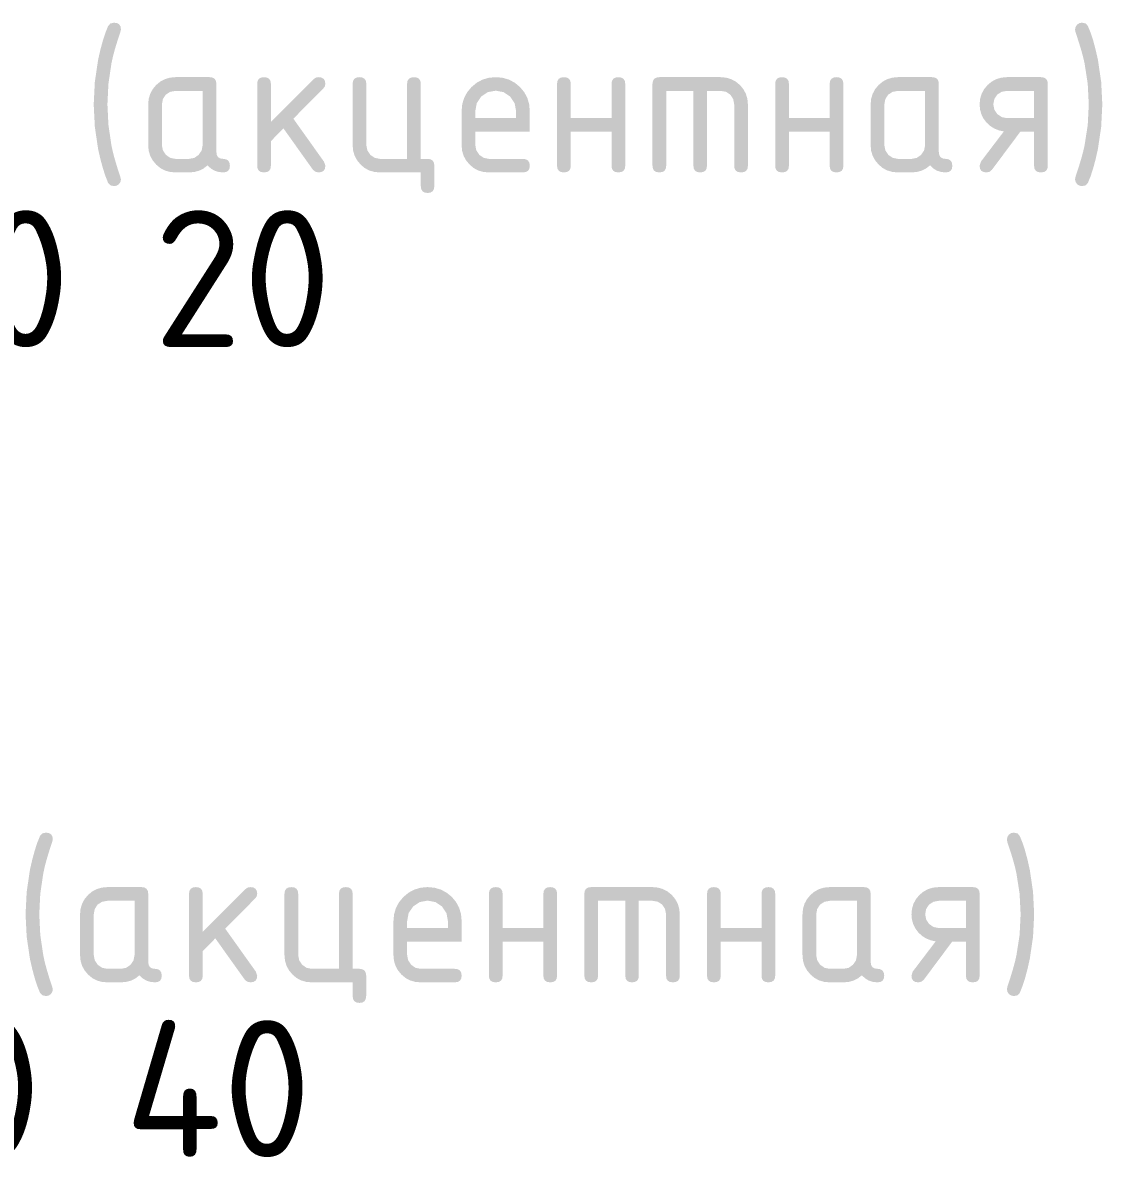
# Model space of a CAD drawing. Header units: millimetres. Extents: x 0 to 1189, y 0 to 841.
# Drawn here: x 1040.04 to 1064.04, y 620.24 to 645.45 of the extents above; entities that cross this region are included whole.
import ezdxf

# ---------------------------------------------------------------- set-up
doc = ezdxf.new("R2010")
doc.units = ezdxf.units.MM

msp = doc.modelspace()

# ---------------------------------------------------------------- hatches: boundary and pattern name
h = msp.add_hatch(color=7)
h.dxf.hatch_style = 2
h.paths.add_polyline_path([(1041.922638, 643.639231), (1041.944962, 643.182549), (1042.011935, 642.729175), (1042.043484, 642.582853), (1042.087383, 642.417256), (1042.143167, 642.231918), (1042.210373, 642.026375), (1042.223602, 641.971254), (1042.212784, 641.915236), (1042.176748, 641.86542), (1042.128586, 641.833036), (1042.070915, 641.822977), (1041.991058, 641.839306), (1041.939726, 641.890776), (1041.880255, 642.040672), (1041.822799, 642.217233), (1041.767721, 642.420046), (1041.715381, 642.648697), (1041.642828, 643.140657), (1041.617816, 643.639231), (1041.642828, 644.137598), (1041.715381, 644.629765), (1041.767721, 644.858269), (1041.822799, 645.060471), (1041.880255, 645.235697), (1041.939726, 645.383276), (1041.991058, 645.438122), (1042.070915, 645.454934), (1042.13756, 645.445426), (1042.185292, 645.4169), (1042.214007, 645.369358), (1042.223602, 645.302799), (1042.210373, 645.247677), (1042.143167, 645.044606), (1042.087383, 644.860448), (1042.043484, 644.695308), (1042.011935, 644.549287), (1041.944962, 644.095913)])
h = msp.add_hatch(color=7)
h.dxf.hatch_style = 2
h.paths.add_polyline_path([(1063.738668, 643.639231), (1063.715861, 644.095913), (1063.645512, 644.549287), (1063.613895, 644.688176), (1063.569514, 644.85094), (1063.51242, 645.037475), (1063.442665, 645.247677), (1063.433846, 645.302799), (1063.44611, 645.362674), (1063.480699, 645.413042), (1063.530515, 645.444943), (1063.586532, 645.454934), (1063.66949, 645.438122), (1063.717722, 645.383276), (1063.77882, 645.235697), (1063.836095, 645.060471), (1063.890269, 644.858269), (1063.942066, 644.629765), (1064.01462, 644.137598), (1064.039631, 643.639231), (1064.01462, 643.140657), (1063.942066, 642.648697), (1063.890269, 642.420046), (1063.836095, 642.217233), (1063.77882, 642.040672), (1063.717722, 641.890776), (1063.66949, 641.839306), (1063.586532, 641.822977), (1063.531962, 641.833036), (1063.480699, 641.86542), (1063.44611, 641.916683), (1063.433846, 641.971254), (1063.442665, 642.026375), (1063.51242, 642.239049), (1063.569514, 642.426764), (1063.613895, 642.589984), (1063.645512, 642.729175), (1063.715861, 643.182549)])
h = msp.add_hatch(color=7)
h.paths.add_polyline_path([(1044.040128, 643.939643), (1043.434893, 643.939643), (1043.31714, 643.91787), (1043.218817, 643.854756), (1043.155703, 643.756502), (1043.13393, 643.639231), (1043.13393, 642.733033), (1043.156254, 642.617416), (1043.223227, 642.517508), (1043.320998, 642.450535), (1043.434893, 642.428211), (1043.739164, 642.428211), (1043.854713, 642.450535), (1043.950831, 642.517508), (1044.017803, 642.615762), (1044.040128, 642.733033)])
h.paths.add_polyline_path([(1044.645362, 642.276076), (1044.635914, 642.209887), (1044.607811, 642.163697), (1044.561414, 642.136627), (1044.497085, 642.127799), (1044.394688, 642.137376), (1044.302988, 642.166384), (1044.221521, 642.215235), (1044.14982, 642.284344), (1044.060152, 642.215235), (1043.962062, 642.166384), (1043.855186, 642.137376), (1043.739164, 642.127799), (1043.434893, 642.127799), (1043.31248, 642.138263), (1043.200144, 642.170173), (1043.098247, 642.224304), (1043.00715, 642.301431), (1042.929334, 642.394449), (1042.873687, 642.496562), (1042.840261, 642.60901), (1042.829108, 642.733033), (1042.829108, 643.639231), (1042.840261, 643.761394), (1042.873687, 643.874049), (1042.929334, 643.977195), (1043.00715, 644.070833), (1043.098247, 644.146099), (1043.200144, 644.200437), (1043.31248, 644.233381), (1043.434893, 644.244465), (1044.192263, 644.244465), (1044.259141, 644.235017), (1044.306847, 644.206914), (1044.335433, 644.160517), (1044.34495, 644.096188), (1044.34495, 642.580898), (1044.354458, 642.51402), (1044.382984, 642.466314), (1044.430526, 642.437728), (1044.497085, 642.428211), (1044.561414, 642.418703), (1044.607811, 642.390177), (1044.635914, 642.342635)])
h = msp.add_hatch(color=7)
h.dxf.hatch_style = 2
h.paths.add_polyline_path([(1045.556522, 643.249522), (1046.509022, 644.202022), (1046.555531, 644.234406), (1046.614856, 644.244465), (1046.681734, 644.235017), (1046.72944, 644.206914), (1046.758025, 644.160517), (1046.767542, 644.096188), (1046.755278, 644.038518), (1046.720689, 643.990355), (1046.055923, 643.321731), (1046.737777, 642.364821), (1046.767542, 642.276076), (1046.758025, 642.209887), (1046.72944, 642.163697), (1046.681734, 642.136627), (1046.614856, 642.127799), (1046.541957, 642.143577), (1046.488076, 642.191188), (1045.835988, 643.105655), (1045.556522, 642.82233), (1045.556522, 642.276076), (1045.547014, 642.209887), (1045.518488, 642.163697), (1045.470946, 642.136627), (1045.404387, 642.127799), (1045.337509, 642.136627), (1045.289803, 642.163697), (1045.261217, 642.209887), (1045.2517, 642.276076), (1045.2517, 644.096188), (1045.261217, 644.160517), (1045.289803, 644.206914), (1045.337509, 644.235017), (1045.404387, 644.244465), (1045.470946, 644.235017), (1045.518488, 644.206914), (1045.547014, 644.160517), (1045.556522, 644.096188)])
h = msp.add_hatch(color=7)
h.dxf.hatch_style = 2
h.paths.add_polyline_path([(1049.041563, 642.428211), (1049.105891, 642.418763), (1049.152288, 642.390659), (1049.180391, 642.344263), (1049.18984, 642.279934), (1049.18984, 641.822977), (1049.180391, 641.756417), (1049.152288, 641.708875), (1049.105891, 641.68035), (1049.041563, 641.670841), (1048.975003, 641.68035), (1048.927461, 641.708875), (1048.898936, 641.756417), (1048.889427, 641.822977), (1048.889427, 642.127799), (1047.979371, 642.127799), (1047.856958, 642.138263), (1047.744622, 642.170173), (1047.642725, 642.224304), (1047.551628, 642.301431), (1047.473812, 642.395069), (1047.418165, 642.498215), (1047.384739, 642.61087), (1047.373585, 642.733033), (1047.373585, 644.096188), (1047.383102, 644.160517), (1047.411688, 644.206914), (1047.459394, 644.235017), (1047.526272, 644.244465), (1047.592831, 644.235017), (1047.640373, 644.206914), (1047.668899, 644.160517), (1047.678407, 644.096188), (1047.678407, 642.733033), (1047.700732, 642.617416), (1047.767704, 642.517508), (1047.865476, 642.450535), (1047.979371, 642.428211), (1048.584605, 642.428211), (1048.584605, 644.096188), (1048.594114, 644.160517), (1048.622639, 644.206914), (1048.670181, 644.235017), (1048.736741, 644.244465), (1048.803619, 644.235017), (1048.851325, 644.206914), (1048.87991, 644.160517), (1048.889427, 644.096188), (1048.889427, 642.428211)])
h = msp.add_hatch(color=7)
h.paths.add_polyline_path([(1050.554099, 643.944053), (1050.379088, 643.911738), (1050.232189, 643.812864), (1050.133315, 643.665965), (1050.101, 643.490954), (1050.101, 643.338267), (1051.007198, 643.338267), (1051.007198, 643.490954), (1050.974883, 643.665965), (1050.876009, 643.812864), (1050.72911, 643.911738)])
h.paths.add_polyline_path([(1050.101, 643.033997), (1050.101, 642.733033), (1050.123324, 642.617416), (1050.190297, 642.517508), (1050.288069, 642.450535), (1050.401963, 642.428211), (1051.159333, 642.428211), (1051.226211, 642.418703), (1051.273917, 642.390177), (1051.302503, 642.342635), (1051.31202, 642.276076), (1051.302503, 642.209887), (1051.273917, 642.163697), (1051.226211, 642.136627), (1051.159333, 642.127799), (1050.401963, 642.127799), (1050.279551, 642.138263), (1050.167215, 642.170173), (1050.065317, 642.224304), (1049.97422, 642.301431), (1049.896404, 642.394449), (1049.840757, 642.496562), (1049.807331, 642.60901), (1049.796178, 642.733033), (1049.796178, 643.486544), (1049.809777, 643.63905), (1049.850817, 643.779309), (1049.919659, 643.907681), (1050.016664, 644.02453), (1050.133194, 644.121217), (1050.261403, 644.189895), (1050.401602, 644.230874), (1050.554099, 644.244465), (1050.706596, 644.230935), (1050.846794, 644.190377), (1050.975003, 644.122845), (1051.091534, 644.028389), (1051.188539, 643.911859), (1051.257381, 643.783649), (1051.29842, 643.643451), (1051.31202, 643.490954), (1051.31202, 643.033997)])
h = msp.add_hatch(color=7)
h.dxf.hatch_style = 2
h.paths.add_polyline_path([(1052.222885, 643.033997), (1052.222885, 642.276076), (1052.213376, 642.209887), (1052.184851, 642.163697), (1052.137309, 642.136627), (1052.070749, 642.127799), (1052.003871, 642.136627), (1051.956166, 642.163697), (1051.92758, 642.209887), (1051.918063, 642.276076), (1051.918063, 644.096188), (1051.92758, 644.160517), (1051.956166, 644.206914), (1052.003871, 644.235017), (1052.070749, 644.244465), (1052.137309, 644.235017), (1052.184851, 644.206914), (1052.213376, 644.160517), (1052.222885, 644.096188), (1052.222885, 643.338267), (1053.129083, 643.338267), (1053.129083, 644.096188), (1053.138591, 644.160517), (1053.167117, 644.206914), (1053.214659, 644.235017), (1053.281218, 644.244465), (1053.348096, 644.235017), (1053.395802, 644.206914), (1053.424388, 644.160517), (1053.433905, 644.096188), (1053.433905, 642.276076), (1053.424388, 642.209887), (1053.395802, 642.163697), (1053.348096, 642.136627), (1053.281218, 642.127799), (1053.214659, 642.136627), (1053.167117, 642.163697), (1053.138591, 642.209887), (1053.129083, 642.276076), (1053.129083, 643.033997)])
h = msp.add_hatch(color=7)
h.dxf.hatch_style = 2
h.paths.add_polyline_path([(1054.192634, 644.244465), (1055.55579, 644.244465), (1055.677264, 644.233381), (1055.788403, 644.200437), (1055.890033, 644.146099), (1055.982982, 644.070833), (1056.060798, 643.977195), (1056.116445, 643.874049), (1056.149871, 643.761394), (1056.161024, 643.639231), (1056.161024, 642.276076), (1056.151507, 642.209887), (1056.122921, 642.163697), (1056.075215, 642.136627), (1056.008338, 642.127799), (1055.941778, 642.136627), (1055.894236, 642.163697), (1055.865711, 642.209887), (1055.856202, 642.276076), (1055.856202, 643.639231), (1055.834429, 643.756502), (1055.771315, 643.854756), (1055.673061, 643.919524), (1055.55579, 643.939643), (1055.250968, 643.939643), (1055.250968, 642.276076), (1055.241451, 642.209887), (1055.212865, 642.163697), (1055.165159, 642.136627), (1055.098281, 642.127799), (1055.034185, 642.136627), (1054.987762, 642.163697), (1054.95953, 642.209887), (1054.950004, 642.276076), (1054.950004, 643.939643), (1054.34477, 643.939643), (1054.34477, 642.276076), (1054.335261, 642.209887), (1054.306736, 642.163697), (1054.259194, 642.136627), (1054.192634, 642.127799), (1054.125756, 642.136627), (1054.078051, 642.163697), (1054.049465, 642.209887), (1054.039948, 642.276076), (1054.039948, 644.096188), (1054.049465, 644.160517), (1054.078051, 644.206914), (1054.125756, 644.235017)])
h = msp.add_hatch(color=7)
h.dxf.hatch_style = 2
h.paths.add_polyline_path([(1057.072305, 643.033997), (1057.072305, 642.276076), (1057.062797, 642.209887), (1057.034271, 642.163697), (1056.986729, 642.136627), (1056.92017, 642.127799), (1056.853292, 642.136627), (1056.805586, 642.163697), (1056.777, 642.209887), (1056.767483, 642.276076), (1056.767483, 644.096188), (1056.777, 644.160517), (1056.805586, 644.206914), (1056.853292, 644.235017), (1056.92017, 644.244465), (1056.986729, 644.235017), (1057.034271, 644.206914), (1057.062797, 644.160517), (1057.072305, 644.096188), (1057.072305, 643.338267), (1057.978503, 643.338267), (1057.978503, 644.096188), (1057.988012, 644.160517), (1058.016537, 644.206914), (1058.064079, 644.235017), (1058.130639, 644.244465), (1058.197516, 644.235017), (1058.245222, 644.206914), (1058.273808, 644.160517), (1058.283325, 644.096188), (1058.283325, 642.276076), (1058.273808, 642.209887), (1058.245222, 642.163697), (1058.197516, 642.136627), (1058.130639, 642.127799), (1058.064079, 642.136627), (1058.016537, 642.163697), (1057.988012, 642.209887), (1057.978503, 642.276076), (1057.978503, 643.033997)])
h = msp.add_hatch(color=7)
h.paths.add_polyline_path([(1060.100388, 643.939643), (1059.495154, 643.939643), (1059.3774, 643.91787), (1059.279077, 643.854756), (1059.215963, 643.756502), (1059.19419, 643.639231), (1059.19419, 642.733033), (1059.216514, 642.617416), (1059.283487, 642.517508), (1059.381259, 642.450535), (1059.495154, 642.428211), (1059.799425, 642.428211), (1059.914973, 642.450535), (1060.011091, 642.517508), (1060.078064, 642.615762), (1060.100388, 642.733033)])
h.paths.add_polyline_path([(1060.705623, 642.276076), (1060.696174, 642.209887), (1060.668071, 642.163697), (1060.621674, 642.136627), (1060.557346, 642.127799), (1060.454949, 642.137376), (1060.363249, 642.166384), (1060.281781, 642.215235), (1060.21008, 642.284344), (1060.120413, 642.215235), (1060.022322, 642.166384), (1059.915447, 642.137376), (1059.799425, 642.127799), (1059.495154, 642.127799), (1059.372741, 642.138263), (1059.260405, 642.170173), (1059.158508, 642.224304), (1059.067411, 642.301431), (1058.989595, 642.394449), (1058.933948, 642.496562), (1058.900522, 642.60901), (1058.889368, 642.733033), (1058.889368, 643.639231), (1058.900522, 643.761394), (1058.933948, 643.874049), (1058.989595, 643.977195), (1059.067411, 644.070833), (1059.158508, 644.146099), (1059.260405, 644.200437), (1059.372741, 644.233381), (1059.495154, 644.244465), (1060.252524, 644.244465), (1060.319401, 644.235017), (1060.367107, 644.206914), (1060.395693, 644.160517), (1060.40521, 644.096188), (1060.40521, 642.580898), (1060.414719, 642.51402), (1060.443244, 642.466314), (1060.490786, 642.437728), (1060.557346, 642.428211), (1060.621674, 642.418703), (1060.668071, 642.390177), (1060.696174, 642.342635)])
h = msp.add_hatch(color=7)
h.paths.add_polyline_path([(1061.849947, 643.037855), (1061.739592, 643.061971), (1061.638073, 643.102623), (1061.546167, 643.160638), (1061.464647, 643.236844), (1061.397769, 643.326072), (1061.350063, 643.422328), (1061.321478, 643.526439), (1061.311961, 643.639231), (1061.323114, 643.761394), (1061.35654, 643.874049), (1061.412187, 643.977195), (1061.490003, 644.070833), (1061.5811, 644.146099), (1061.682998, 644.200437), (1061.795333, 644.233381), (1061.917746, 644.244465), (1062.675116, 644.244465), (1062.741994, 644.235017), (1062.7897, 644.206914), (1062.818286, 644.160517), (1062.827803, 644.096188), (1062.827803, 642.276076), (1062.818286, 642.209887), (1062.7897, 642.163697), (1062.741994, 642.136627), (1062.675116, 642.127799), (1062.608557, 642.136627), (1062.561015, 642.163697), (1062.532489, 642.209887), (1062.522981, 642.276076), (1062.522981, 643.033997), (1062.218159, 643.033997), (1061.587017, 642.18733), (1061.53224, 642.141648), (1061.464647, 642.127799), (1061.397769, 642.136627), (1061.350063, 642.163697), (1061.321478, 642.209887), (1061.311961, 642.276076), (1061.341726, 642.369231)])
h.paths.add_polyline_path([(1061.616783, 643.639231), (1061.639107, 643.523131), (1061.70608, 643.423155), (1061.803851, 643.356664), (1061.917746, 643.334409), (1062.522981, 643.334409), (1062.522981, 643.939643), (1061.917746, 643.939643), (1061.799993, 643.91787), (1061.70167, 643.854756), (1061.638556, 643.756502)])
h = msp.add_hatch(color=7)
h.dxf.hatch_style = 2
h.paths.add_polyline_path([(1040.407595, 625.639412), (1040.42992, 625.18273), (1040.496892, 624.729355), (1040.528441, 624.583033), (1040.57234, 624.417436), (1040.628125, 624.232099), (1040.69533, 624.026556), (1040.708559, 623.971434), (1040.697741, 623.915417), (1040.661706, 623.865601), (1040.613543, 623.833217), (1040.555872, 623.823157), (1040.476015, 623.839487), (1040.424683, 623.890957), (1040.365212, 624.040853), (1040.307757, 624.217414), (1040.252678, 624.420227), (1040.200339, 624.648878), (1040.127785, 625.140837), (1040.102773, 625.639412), (1040.127785, 626.137779), (1040.200339, 626.629945), (1040.252678, 626.85845), (1040.307757, 627.060651), (1040.365212, 627.235877), (1040.424683, 627.383457), (1040.476015, 627.438303), (1040.555872, 627.455115), (1040.622518, 627.445606), (1040.67025, 627.417081), (1040.698964, 627.369539), (1040.708559, 627.302979), (1040.69533, 627.247858), (1040.628125, 627.044787), (1040.57234, 626.860629), (1040.528441, 626.695488), (1040.496892, 626.549468), (1040.42992, 626.096093)])
h = msp.add_hatch(color=7)
h.dxf.hatch_style = 2
h.paths.add_polyline_path([(1062.223815, 625.639412), (1062.201009, 626.096093), (1062.13066, 626.549468), (1062.099043, 626.688357), (1062.054661, 626.851121), (1061.997567, 627.037655), (1061.927813, 627.247858), (1061.918993, 627.302979), (1061.931258, 627.362855), (1061.965847, 627.413222), (1062.015663, 627.445124), (1062.07168, 627.455115), (1062.154638, 627.438303), (1062.202869, 627.383457), (1062.263968, 627.235877), (1062.321243, 627.060651), (1062.375417, 626.85845), (1062.427214, 626.629945), (1062.499768, 626.137779), (1062.524779, 625.639412), (1062.499768, 625.140837), (1062.427214, 624.648878), (1062.375417, 624.420227), (1062.321243, 624.217414), (1062.263968, 624.040853), (1062.202869, 623.890957), (1062.154638, 623.839487), (1062.07168, 623.823157), (1062.01711, 623.833217), (1061.965847, 623.865601), (1061.931258, 623.916864), (1061.918993, 623.971434), (1061.927813, 624.026556), (1061.997567, 624.23923), (1062.054661, 624.426945), (1062.099043, 624.590165), (1062.13066, 624.729355), (1062.201009, 625.18273)])
h = msp.add_hatch(color=7)
h.paths.add_polyline_path([(1042.525104, 625.939824), (1041.91987, 625.939824), (1041.802116, 625.918051), (1041.703793, 625.854937), (1041.640679, 625.756683), (1041.618906, 625.639412), (1041.618906, 624.733214), (1041.64123, 624.617596), (1041.708203, 624.517688), (1041.805975, 624.450716), (1041.91987, 624.428392), (1042.22414, 624.428392), (1042.339689, 624.450716), (1042.435807, 624.517688), (1042.50278, 624.615943), (1042.525104, 624.733214)])
h.paths.add_polyline_path([(1043.130338, 624.276256), (1043.12089, 624.210067), (1043.092787, 624.163877), (1043.04639, 624.136807), (1042.982061, 624.127979), (1042.879665, 624.137557), (1042.787965, 624.166564), (1042.706497, 624.215416), (1042.634796, 624.284524), (1042.545129, 624.215416), (1042.447038, 624.166564), (1042.340163, 624.137557), (1042.22414, 624.127979), (1041.91987, 624.127979), (1041.797457, 624.138444), (1041.685121, 624.170354), (1041.583224, 624.224485), (1041.492127, 624.301612), (1041.41431, 624.39463), (1041.358664, 624.496742), (1041.325238, 624.60919), (1041.314084, 624.733214), (1041.314084, 625.639412), (1041.325238, 625.761575), (1041.358664, 625.874229), (1041.41431, 625.977375), (1041.492127, 626.071013), (1041.583224, 626.14628), (1041.685121, 626.200618), (1041.797457, 626.233561), (1041.91987, 626.244646), (1042.677239, 626.244646), (1042.744117, 626.235198), (1042.791823, 626.207094), (1042.820409, 626.160698), (1042.829926, 626.096369), (1042.829926, 624.581078), (1042.839435, 624.5142), (1042.86796, 624.466494), (1042.915502, 624.437909), (1042.982061, 624.428392), (1043.04639, 624.418883), (1043.092787, 624.390358), (1043.12089, 624.342815)])
h = msp.add_hatch(color=7)
h.dxf.hatch_style = 2
h.paths.add_polyline_path([(1044.041518, 625.249702), (1044.994018, 626.202202), (1045.040526, 626.234586), (1045.099851, 626.244646), (1045.166729, 626.235198), (1045.214435, 626.207094), (1045.243021, 626.160698), (1045.252538, 626.096369), (1045.240273, 626.038698), (1045.205684, 625.990536), (1044.540919, 625.321912), (1045.222772, 624.365002), (1045.252538, 624.276256), (1045.243021, 624.210067), (1045.214435, 624.163877), (1045.166729, 624.136807), (1045.099851, 624.127979), (1045.026953, 624.143758), (1044.973072, 624.191369), (1044.320984, 625.105835), (1044.041518, 624.822511), (1044.041518, 624.276256), (1044.032009, 624.210067), (1044.003484, 624.163877), (1043.955942, 624.136807), (1043.889382, 624.127979), (1043.822504, 624.136807), (1043.774798, 624.163877), (1043.746213, 624.210067), (1043.736696, 624.276256), (1043.736696, 626.096369), (1043.746213, 626.160698), (1043.774798, 626.207094), (1043.822504, 626.235198), (1043.889382, 626.244646), (1043.955942, 626.235198), (1044.003484, 626.207094), (1044.032009, 626.160698), (1044.041518, 626.096369)])
h = msp.add_hatch(color=7)
h.dxf.hatch_style = 2
h.paths.add_polyline_path([(1047.526577, 624.428392), (1047.590906, 624.418943), (1047.637302, 624.39084), (1047.665406, 624.344443), (1047.674854, 624.280115), (1047.674854, 623.823157), (1047.665406, 623.756598), (1047.637302, 623.709056), (1047.590906, 623.68053), (1047.526577, 623.671022), (1047.460018, 623.68053), (1047.412476, 623.709056), (1047.38395, 623.756598), (1047.374442, 623.823157), (1047.374442, 624.127979), (1046.464385, 624.127979), (1046.341972, 624.138444), (1046.229636, 624.170354), (1046.127739, 624.224485), (1046.036642, 624.301612), (1045.958826, 624.39525), (1045.903179, 624.498396), (1045.869753, 624.611051), (1045.8586, 624.733214), (1045.8586, 626.096369), (1045.868117, 626.160698), (1045.896702, 626.207094), (1045.944408, 626.235198), (1046.011286, 626.244646), (1046.077846, 626.235198), (1046.125388, 626.207094), (1046.153913, 626.160698), (1046.163422, 626.096369), (1046.163422, 624.733214), (1046.185746, 624.617596), (1046.252719, 624.517688), (1046.35049, 624.450716), (1046.464385, 624.428392), (1047.06962, 624.428392), (1047.06962, 626.096369), (1047.079128, 626.160698), (1047.107653, 626.207094), (1047.155196, 626.235198), (1047.221755, 626.244646), (1047.288633, 626.235198), (1047.336339, 626.207094), (1047.364925, 626.160698), (1047.374442, 626.096369), (1047.374442, 624.428392)])
h = msp.add_hatch(color=7)
h.paths.add_polyline_path([(1049.039132, 625.944234), (1048.864121, 625.911919), (1048.717223, 625.813044), (1048.618348, 625.666146), (1048.586033, 625.491135), (1048.586033, 625.338448), (1049.492231, 625.338448), (1049.492231, 625.491135), (1049.459916, 625.666146), (1049.361042, 625.813044), (1049.214143, 625.911919)])
h.paths.add_polyline_path([(1048.586033, 625.034177), (1048.586033, 624.733214), (1048.608358, 624.617596), (1048.67533, 624.517688), (1048.773102, 624.450716), (1048.886997, 624.428392), (1049.644367, 624.428392), (1049.711245, 624.418883), (1049.75895, 624.390358), (1049.787536, 624.342815), (1049.797053, 624.276256), (1049.787536, 624.210067), (1049.75895, 624.163877), (1049.711245, 624.136807), (1049.644367, 624.127979), (1048.886997, 624.127979), (1048.764584, 624.138444), (1048.652248, 624.170354), (1048.550351, 624.224485), (1048.459254, 624.301612), (1048.381438, 624.39463), (1048.325791, 624.496742), (1048.292365, 624.60919), (1048.281211, 624.733214), (1048.281211, 625.486725), (1048.294811, 625.639231), (1048.33585, 625.779489), (1048.404692, 625.907862), (1048.501697, 626.024711), (1048.618228, 626.121398), (1048.746437, 626.190076), (1048.886635, 626.231055), (1049.039132, 626.244646), (1049.191629, 626.231115), (1049.331828, 626.190558), (1049.460037, 626.123025), (1049.576567, 626.02857), (1049.673572, 625.912039), (1049.742414, 625.78383), (1049.783454, 625.643632), (1049.797053, 625.491135), (1049.797053, 625.034177)])
h = msp.add_hatch(color=7)
h.dxf.hatch_style = 2
h.paths.add_polyline_path([(1050.707937, 625.034177), (1050.707937, 624.276256), (1050.698429, 624.210067), (1050.669903, 624.163877), (1050.622361, 624.136807), (1050.555802, 624.127979), (1050.488924, 624.136807), (1050.441218, 624.163877), (1050.412632, 624.210067), (1050.403115, 624.276256), (1050.403115, 626.096369), (1050.412632, 626.160698), (1050.441218, 626.207094), (1050.488924, 626.235198), (1050.555802, 626.244646), (1050.622361, 626.235198), (1050.669903, 626.207094), (1050.698429, 626.160698), (1050.707937, 626.096369), (1050.707937, 625.338448), (1051.614135, 625.338448), (1051.614135, 626.096369), (1051.623644, 626.160698), (1051.652169, 626.207094), (1051.699711, 626.235198), (1051.766271, 626.244646), (1051.833149, 626.235198), (1051.880855, 626.207094), (1051.90944, 626.160698), (1051.918957, 626.096369), (1051.918957, 624.276256), (1051.90944, 624.210067), (1051.880855, 624.163877), (1051.833149, 624.136807), (1051.766271, 624.127979), (1051.699711, 624.136807), (1051.652169, 624.163877), (1051.623644, 624.210067), (1051.614135, 624.276256), (1051.614135, 625.034177)])
h = msp.add_hatch(color=7)
h.dxf.hatch_style = 2
h.paths.add_polyline_path([(1052.677706, 626.244646), (1054.040861, 626.244646), (1054.162335, 626.233561), (1054.273474, 626.200618), (1054.375104, 626.14628), (1054.468053, 626.071013), (1054.545869, 625.977375), (1054.601516, 625.874229), (1054.634942, 625.761575), (1054.646096, 625.639412), (1054.646096, 624.276256), (1054.636579, 624.210067), (1054.607993, 624.163877), (1054.560287, 624.136807), (1054.493409, 624.127979), (1054.42685, 624.136807), (1054.379307, 624.163877), (1054.350782, 624.210067), (1054.341274, 624.276256), (1054.341274, 625.639412), (1054.319501, 625.756683), (1054.256386, 625.854937), (1054.158132, 625.919705), (1054.040861, 625.939824), (1053.736039, 625.939824), (1053.736039, 624.276256), (1053.726522, 624.210067), (1053.697936, 624.163877), (1053.650231, 624.136807), (1053.583353, 624.127979), (1053.519257, 624.136807), (1053.472834, 624.163877), (1053.444601, 624.210067), (1053.435076, 624.276256), (1053.435076, 625.939824), (1052.829841, 625.939824), (1052.829841, 624.276256), (1052.820333, 624.210067), (1052.791807, 624.163877), (1052.744265, 624.136807), (1052.677706, 624.127979), (1052.610828, 624.136807), (1052.563122, 624.163877), (1052.534536, 624.210067), (1052.525019, 624.276256), (1052.525019, 626.096369), (1052.534536, 626.160698), (1052.563122, 626.207094), (1052.610828, 626.235198)])
h = msp.add_hatch(color=7)
h.dxf.hatch_style = 2
h.paths.add_polyline_path([(1055.557396, 625.034177), (1055.557396, 624.276256), (1055.547887, 624.210067), (1055.519362, 624.163877), (1055.47182, 624.136807), (1055.40526, 624.127979), (1055.338382, 624.136807), (1055.290677, 624.163877), (1055.262091, 624.210067), (1055.252574, 624.276256), (1055.252574, 626.096369), (1055.262091, 626.160698), (1055.290677, 626.207094), (1055.338382, 626.235198), (1055.40526, 626.244646), (1055.47182, 626.235198), (1055.519362, 626.207094), (1055.547887, 626.160698), (1055.557396, 626.096369), (1055.557396, 625.338448), (1056.463594, 625.338448), (1056.463594, 626.096369), (1056.473102, 626.160698), (1056.501628, 626.207094), (1056.54917, 626.235198), (1056.615729, 626.244646), (1056.682607, 626.235198), (1056.730313, 626.207094), (1056.758899, 626.160698), (1056.768416, 626.096369), (1056.768416, 624.276256), (1056.758899, 624.210067), (1056.730313, 624.163877), (1056.682607, 624.136807), (1056.615729, 624.127979), (1056.54917, 624.136807), (1056.501628, 624.163877), (1056.473102, 624.210067), (1056.463594, 624.276256), (1056.463594, 625.034177)])
h = msp.add_hatch(color=7)
h.paths.add_polyline_path([(1058.585498, 625.939824), (1057.980263, 625.939824), (1057.86251, 625.918051), (1057.764187, 625.854937), (1057.701073, 625.756683), (1057.6793, 625.639412), (1057.6793, 624.733214), (1057.701624, 624.617596), (1057.768597, 624.517688), (1057.866369, 624.450716), (1057.980263, 624.428392), (1058.284534, 624.428392), (1058.400083, 624.450716), (1058.496201, 624.517688), (1058.563174, 624.615943), (1058.585498, 624.733214)])
h.paths.add_polyline_path([(1059.190732, 624.276256), (1059.181284, 624.210067), (1059.153181, 624.163877), (1059.106784, 624.136807), (1059.042455, 624.127979), (1058.940058, 624.137557), (1058.848359, 624.166564), (1058.766891, 624.215416), (1058.69519, 624.284524), (1058.605522, 624.215416), (1058.507432, 624.166564), (1058.400556, 624.137557), (1058.284534, 624.127979), (1057.980263, 624.127979), (1057.857851, 624.138444), (1057.745515, 624.170354), (1057.643617, 624.224485), (1057.55252, 624.301612), (1057.474704, 624.39463), (1057.419057, 624.496742), (1057.385631, 624.60919), (1057.374478, 624.733214), (1057.374478, 625.639412), (1057.385631, 625.761575), (1057.419057, 625.874229), (1057.474704, 625.977375), (1057.55252, 626.071013), (1057.643617, 626.14628), (1057.745515, 626.200618), (1057.857851, 626.233561), (1057.980263, 626.244646), (1058.737633, 626.244646), (1058.804511, 626.235198), (1058.852217, 626.207094), (1058.880803, 626.160698), (1058.89032, 626.096369), (1058.89032, 624.581078), (1058.899828, 624.5142), (1058.928354, 624.466494), (1058.975896, 624.437909), (1059.042455, 624.428392), (1059.106784, 624.418883), (1059.153181, 624.390358), (1059.181284, 624.342815)])
h = msp.add_hatch(color=7)
h.paths.add_polyline_path([(1060.335075, 625.038036), (1060.22472, 625.062151), (1060.123202, 625.102803), (1060.031296, 625.160819), (1059.949776, 625.237024), (1059.882898, 625.326252), (1059.835192, 625.422508), (1059.806606, 625.526619), (1059.797089, 625.639412), (1059.808243, 625.761575), (1059.841669, 625.874229), (1059.897316, 625.977375), (1059.975132, 626.071013), (1060.066229, 626.14628), (1060.168126, 626.200618), (1060.280462, 626.233561), (1060.402875, 626.244646), (1061.160245, 626.244646), (1061.227123, 626.235198), (1061.274829, 626.207094), (1061.303414, 626.160698), (1061.312931, 626.096369), (1061.312931, 624.276256), (1061.303414, 624.210067), (1061.274829, 624.163877), (1061.227123, 624.136807), (1061.160245, 624.127979), (1061.093686, 624.136807), (1061.046143, 624.163877), (1061.017618, 624.210067), (1061.008109, 624.276256), (1061.008109, 625.034177), (1060.703287, 625.034177), (1060.072146, 624.187511), (1060.017369, 624.141829), (1059.949776, 624.127979), (1059.882898, 624.136807), (1059.835192, 624.163877), (1059.806606, 624.210067), (1059.797089, 624.276256), (1059.826855, 624.369412)])
h.paths.add_polyline_path([(1060.101911, 625.639412), (1060.124236, 625.523312), (1060.191208, 625.423335), (1060.28898, 625.356845), (1060.402875, 625.33459), (1061.008109, 625.33459), (1061.008109, 625.939824), (1060.402875, 625.939824), (1060.285122, 625.918051), (1060.186799, 625.854937), (1060.123684, 625.756683)])

# ---------------------------------------------------------------- texts
at = {"color": 7, "char_height": 3.040288, "attachment_point": 1}
for s, insert in [('{\\fGOSTCommon|b0|i0|c0;RAL 240 70 20}', (1020.152374, 641.285775)), ('{\\fGOSTCommon|b0|i0|c0;RAL 210 50 40}', (1020.152374, 623.285943))]:
    msp.add_mtext(s, dxfattribs=dict(at, insert=insert))

doc.saveas('drawing.dxf')
